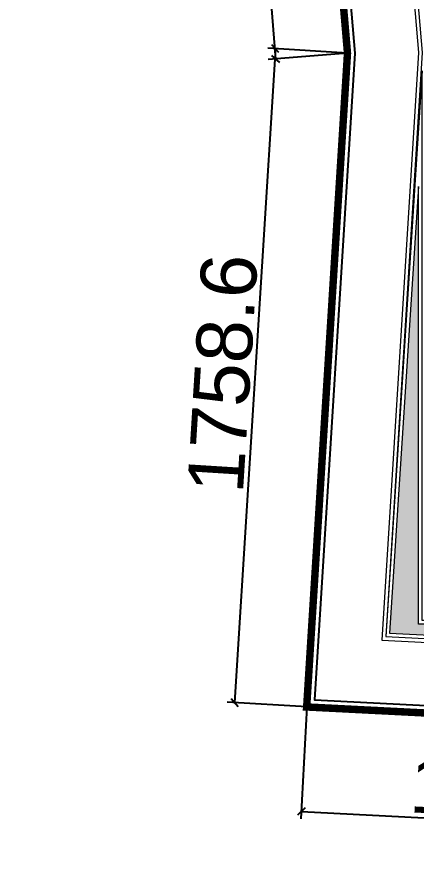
# Model space of a CAD drawing. Header units: inches. Extents: x 139 to 559, y -1 to 295.
# Drawn here: x 162.99 to 173.72, y 101.88 to 124.32 of the extents above; entities that cross this region are included whole.
import ezdxf

# ---------------------------------------------------------------- set-up
doc = ezdxf.new("R2010")
doc.units = ezdxf.units.IN
doc.header["$MEASUREMENT"] = 0
doc.layers.get('defpoints').update_dxf_attribs({"color": 1})
doc.layers.add('batas', color=6, linetype='Continuous')
doc.layers.add('dinding', color=3, linetype='Continuous')
for name, color, linetype, lineweight in [('DINDING2', 146, 'Continuous', 5), ('RUMPUT', 93, 'Continuous', 0), ('SANITAIR', 15, 'Continuous', 9), ('u', 6, 'Continuous', 20)]:
    doc.layers.add(name, color=color, linetype=linetype, lineweight=lineweight)
doc.styles.get("Standard").update_dxf_attribs({"font": 'arial.ttf'})
doc.dimstyles.new('sk-100 (SITE)', dxfattribs={"dimtxt": 1.5, "dimasz": 0.2, "dimexe": 0.2, "dimexo": 0, "dimgap": 0.1, "dimtad": 1, "dimdec": 0, "dimlfac": 100, "dimzin": 0, "dimdsep": 46, "dimtxsty": 'Standard', "dimblk": 'OBLIQUE', "dimcen": 0.09, "dimadec": 0, "dimazin": 0, "dimtfac": 1, "dimtdec": 0, "dimtofl": 0, "dimtmove": 0, "dimatfit": 3, "dimldrblk": 'OBLIQUE', "dimfxl": 1, "dimtolj": 1, "dimtzin": 0, "dimarcsym": 0})

# ---------------------------------------------------------------- blocks, each defined once
blk = doc.blocks.new('_Oblique')
at = {"color": 0, "linetype": 'ByBlock', "lineweight": -2}
blk.add_line((-0.5, -0.5), (0.5, 0.5), dxfattribs=at)
blk = doc.blocks.new('*D203')
at = {"layer": 'defpoints', "color": 0}
for p in [(165.117, 206.346), (169.937, 123.179), (171.87, 123.337)]:
    blk.add_point(p, dxfattribs=at)
at = {"layer": 'u', "color": 0, "lineweight": -2}
for p, q in [((165.117, 206.346), (162.985, 206.173)), ((163.185, 206.189), (169.937, 123.179)), ((171.87, 123.337), (169.738, 123.163))]:
    blk.add_line(p, q, dxfattribs=at)
at = {"layer": 'u', "color": 0, "lineweight": -2, "xscale": 0.2, "yscale": 0.2, "zscale": 0.2}
for p, rotation in [((163.185, 206.189), 94.65059572511746), ((169.937, 123.179), 274.6505957251175)]:
    blk.add_blockref('_Oblique', p, dxfattribs=dict(at, rotation=rotation))
at = {"layer": 'u', "color": 0, "insert": (167.424, 164.754), "char_height": 1.5, "attachment_point": 5, "rotation": 274.6506}
blk.add_mtext('\\A1;8328.4', dxfattribs=at)
blk = doc.blocks.new('*D204')
at = {"layer": 'defpoints', "color": 0}
for p in [(171.87, 123.337), (168.837, 105.906), (170.774, 105.785)]:
    blk.add_point(p, dxfattribs=at)
at = {"layer": 'u', "color": 0, "lineweight": -2}
for p, q in [((169.933, 123.458), (168.837, 105.906)), ((171.87, 123.337), (169.733, 123.47)), ((170.774, 105.785), (168.637, 105.918))]:
    blk.add_line(p, q, dxfattribs=at)
at = {"layer": 'u', "color": 0, "lineweight": -2, "xscale": 0.2, "yscale": 0.2, "zscale": 0.2}
for p, rotation in [((169.933, 123.458), 86.4269172740818), ((168.837, 105.906), 266.4269172740818)]:
    blk.add_blockref('_Oblique', p, dxfattribs=dict(at, rotation=rotation))
at = {"layer": 'u', "color": 0, "insert": (168.521, 114.736), "char_height": 1.5, "attachment_point": 5, "rotation": 86.4269}
blk.add_mtext('\\A1;1758.6', dxfattribs=at)
blk = doc.blocks.new('*D205')
at = {"layer": 'defpoints', "color": 0}
for p in [(170.774, 105.785), (181.172, 105.258), (181.029, 102.452)]:
    blk.add_point(p, dxfattribs=at)
at = {"layer": 'u', "color": 0, "lineweight": -2}
for p, q in [((170.774, 105.785), (170.621, 102.779)), ((181.172, 105.258), (181.019, 102.252)), ((170.631, 102.979), (181.029, 102.452))]:
    blk.add_line(p, q, dxfattribs=at)
at = {"layer": 'u', "color": 0, "lineweight": -2, "xscale": 0.2, "yscale": 0.2, "zscale": 0.2}
for p, rotation in [((170.631, 102.979), 177.0985707832975), ((181.029, 102.452), 357.0985707832975)]:
    blk.add_blockref('_Oblique', p, dxfattribs=dict(at, rotation=rotation))
at = {"layer": 'u', "color": 0, "insert": (175.874, 103.58), "char_height": 1.5, "attachment_point": 5, "rotation": 357.0986}
blk.add_mtext('\\A1;1041', dxfattribs=at)

msp = doc.modelspace()

# ---------------------------------------------------------------- hatches: boundary and pattern name
at = {"layer": 'RUMPUT'}
h = msp.add_hatch(dxfattribs=at)
h.set_pattern_fill('GRASS', color=256, scale=0.03, angle=356.66969, style=0)
h.set_pattern_definition([(86.6697, (37.0798, 226.14725), (-0.5066041, 0.569206), [0.142875, -0.934755]), (41.6697, (37.0798, 226.14725), (-0.5066045, 0.5692064), [0.142875, -0.619125]), (131.6697, (37.0798, 226.14725), (-0.5692064, -0.5066045), [0.142875, -0.619125])])
edge = h.paths.add_edge_path()
edge.add_arc((191.2827, 133.2715), 14.1, 228.68546, 262.75879, ccw=False)
edge.add_line((181.9741, 122.6811), (181.9741, 119.2087))
edge.add_line((181.9741, 119.2087), (188.4741, 119.2087))
edge.add_line((188.4741, 119.2087), (188.4741, 108.0087))
edge.add_line((188.4741, 108.0087), (173.7741, 108.0087))
edge.add_line((173.7741, 108.0087), (173.7741, 119.7566))
edge.add_line((173.7741, 119.7566), (173.0021, 107.7702))
edge.add_line((173.0021, 107.7702), (181.4677, 107.3411))
edge.add_line((181.4677, 107.3411), (188.8733, 105.5981))
edge.add_line((188.8733, 105.5981), (196.1641, 103.4115))
edge.add_line((196.1641, 103.4115), (203.4505, 101.2262))
edge.add_line((203.4505, 101.2262), (221.7793, 96.4053))
edge.add_line((221.7793, 96.4053), (240.1243, 91.5802))
edge.add_line((240.1243, 91.5802), (243.0256, 89.7818))
edge.add_line((243.0256, 89.7818), (243.0422, 88.8171))
edge.add_line((243.0422, 88.8171), (247.7305, 88.8171))
edge.add_line((247.7305, 88.8171), (247.7305, 98.8319))
edge.add_line((247.7305, 98.8319), (218.5805, 98.8319))
edge.add_line((218.5805, 98.8319), (218.5805, 101.4819))
edge.add_line((218.5805, 101.4819), (208.5305, 101.4819))
edge.add_line((208.5305, 101.4819), (208.5305, 105.8715))
edge.add_line((208.5305, 105.8715), (207.5305, 105.8715))
edge.add_line((207.5305, 105.8715), (207.5305, 109.5199))
edge.add_line((207.5305, 109.5199), (202.6055, 109.5199))
edge.add_line((202.6055, 109.5199), (202.6055, 119.1715))
edge.add_line((202.6055, 119.1715), (201.8055, 119.1715))
edge.add_line((201.8055, 119.1715), (201.8055, 105.6227))
edge.add_line((201.8055, 105.6227), (189.5055, 105.6227))
edge.add_line((189.5055, 105.6227), (189.5055, 119.284))

# ---------------------------------------------------------------- linework, layer by layer
at = {"layer": 'batas', "const_width": 0.2}
msp.add_lwpolyline([(165.4246, 198.7706), (171.8696, 123.3366), (170.7736, 105.7846), (181.1716, 105.2576), (188.3306, 103.5726), (202.8816, 99.2086), (239.2856, 89.6336), (240.9456, 88.6046), (241.0036, 85.2236), (241.7136, 66.9476), (241.1876, 66.8436), (243.2596, 30.4946), (241.8776, 28.0596), (242.0226, 24.3186), (260.8846, 23.7246), (261.3676, 39.0226), (262.4986, 39.1326), (262.7156, 53.6316), (273.3666, 53.6956), (273.0006, 39.1216), (282.8796, 38.7666)], dxfattribs=at)
at = {"layer": 'dinding'}
msp.add_lwpolyline([(165.6243, 198.7832), (172.0702, 123.3389), (170.9859, 105.9741), (181.1998, 105.4565), (188.3823, 103.7659), (202.9358, 99.4012), (239.3655, 89.8194), (241.1437, 88.7171), (241.2036, 85.2292), (241.9201, 66.7846), (241.3972, 66.6812), (243.4627, 30.4472), (242.0797, 28.0105), (242.2153, 24.5127), (260.691, 23.9308), (261.1733, 39.2047), (262.3013, 39.3144), (262.5186, 53.8305), (273.5717, 53.8969), (273.2055, 39.3144), (282.684, 38.9738)], dxfattribs=at)
msp.add_lwpolyline([(165.6243, 198.7832), (172.0702, 123.3389), (170.9859, 105.9741), (181.1998, 105.4565), (188.3823, 103.7659), (202.9358, 99.4012), (239.3655, 89.8194), (241.1437, 88.7171), (241.2036, 85.2292), (241.9201, 66.7846), (241.3972, 66.6812), (243.4627, 30.4472), (242.0797, 28.0105), (242.2153, 24.5127), (260.691, 23.9308), (261.1733, 39.2047), (262.3013, 39.3144), (262.5186, 53.8305), (273.5717, 53.8969), (273.2055, 39.3144), (282.684, 38.9738)], dxfattribs=at)
at = {"layer": 'DINDING2'}
for points in [[(189.6055, 105.7227), (189.6055, 119.3724, -0.1554549), (181.8741, 122.9045), (181.8741, 119.1087), (188.3741, 119.1087), (188.3741, 108.1087), (173.8741, 108.1087), (173.8741, 122.8654), (172.8958, 107.6754), (181.4536, 107.2417), (188.8474, 105.5014), (196.1354, 103.3157)], [(201.8055, 105.6227), (189.5055, 105.6227), (189.5055, 119.284, -0.1497781), (181.9741, 122.6811), (181.9741, 119.2087), (188.4741, 119.2087), (188.4741, 108.0087), (173.7741, 108.0087), (173.7741, 119.7566), (173.0021, 107.7702), (181.4677, 107.3411), (188.8733, 105.5981), (196.1641, 103.4115)]]:
    msp.add_lwpolyline(points, format="xyb", dxfattribs=at)
at = {"layer": 'SANITAIR'}
for points in [[(167.0278, 206.115), (167.3213, 198.8859), (173.7746, 123.3542), (172.7897, 107.5807), (181.4395, 107.1423), (188.8216, 105.4048), (203.3963, 101.0337), (240.0444, 91.3944), (242.8275, 89.6693), (242.903, 85.2726), (243.6752, 65.3945), (243.1786, 65.2963), (245.1884, 30.0395), (243.7971, 27.5882), (243.9188, 24.4478)], [(167.1277, 206.1191), (167.4211, 198.8922), (173.8749, 123.3553), (172.8958, 107.6754), (181.4536, 107.2417), (188.8474, 105.5014), (203.4234, 101.1299), (240.0844, 91.4873), (242.9266, 89.7255), (243.0029, 85.2754), (243.7784, 65.313), (243.2834, 65.2151), (245.2899, 30.0158), (243.8981, 27.5636), (244.0188, 24.4517)]]:
    msp.add_lwpolyline(points, dxfattribs=at)

# ---------------------------------------------------------------- dimensions: what is measured, and where the dimension line sits
at = {"layer": 'u'}
for p1, p2, distance, picture, middle in [((165.1171, 206.3462), (171.8696, 123.3366), -1.9389, '*D203', (167.4243, 164.7545)), ((171.8696, 123.3366), (170.7736, 105.7846), -1.9404, '*D204', (168.5208, 114.7355))]:
    dim = msp.add_aligned_dim(p1=p1, p2=p2, distance=distance, dimstyle='sk-100 (SITE)', override={"dimdec": 1}, dxfattribs=at)
    dim.commit()
    dim.dimension.update_dxf_attribs({"geometry": picture, "text_midpoint": middle})
dim = msp.add_aligned_dim(p1=(170.7736, 105.7846), p2=(181.1716, 105.2576), distance=-2.8091, dimstyle='sk-100 (SITE)', dxfattribs=at)
dim.commit()
dim.dimension.update_dxf_attribs({"geometry": '*D205', "text_midpoint": (175.8743, 103.5804)})

doc.saveas('drawing.dxf')
